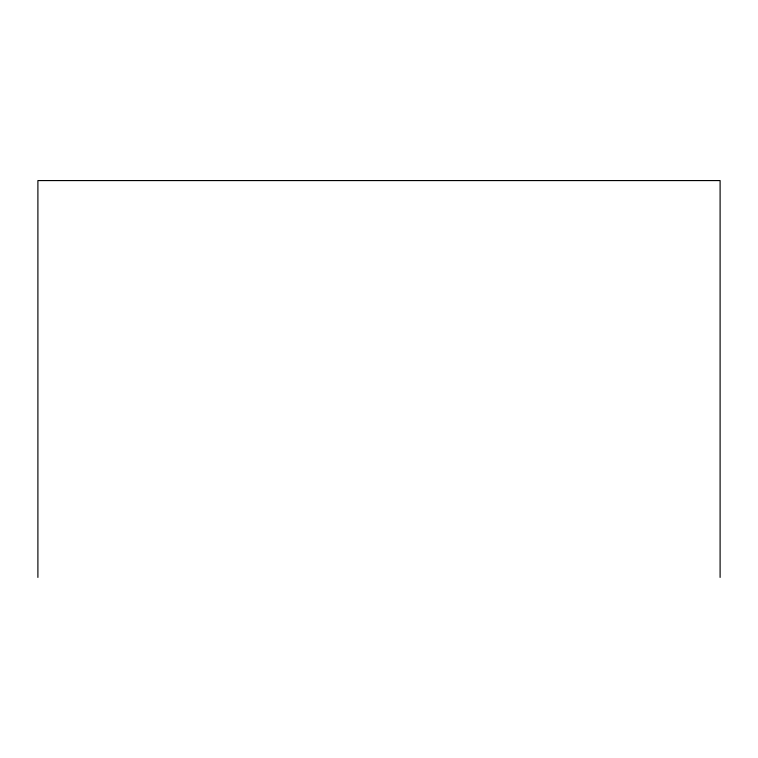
<?xml version="1.0" encoding="UTF-8"?>
<svg xmlns="http://www.w3.org/2000/svg" width="758" height="758" viewBox="0 0 758 758"><rect width="100%" height="100%" fill="white"/><g stroke="black" fill="none" stroke-linecap="round" stroke-linejoin="round"><path stroke-width="1.14" d="M720.1 577.425L720.1 180.575L37.9 180.575L37.9 577.425"/></g></svg>
